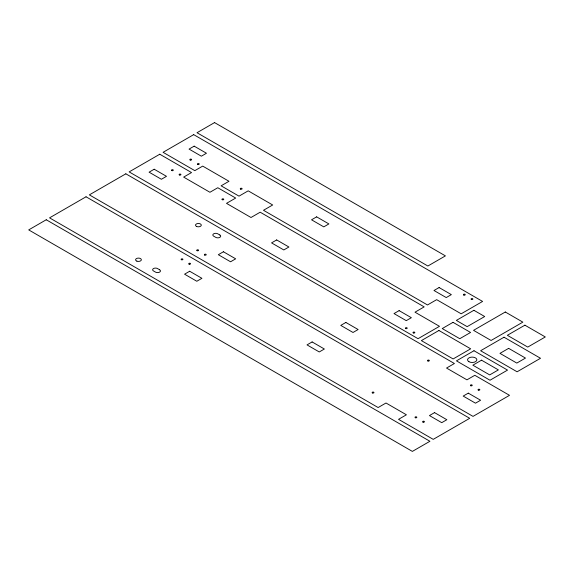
<?xml version="1.0" encoding="UTF-8"?>
<svg xmlns="http://www.w3.org/2000/svg" width="574" height="574" viewBox="0 0 574 574"><rect width="100%" height="100%" fill="white"/><g stroke="black" fill="none" stroke-linecap="round" stroke-linejoin="round"><path stroke-width="0.86" d="M46.243 219.763L28.7 229.894L412.376 451.408L429.919 441.277L46.243 219.763M86.035 196.789L49.558 217.855L378.13 407.547L386.001 403.005L406.406 414.787L398.535 419.336L433.234 439.361L469.711 418.303L86.035 196.789M125.835 173.814L89.357 194.873L473.026 416.387L509.511 395.328L474.813 375.296L466.949 379.837L446.536 368.056L454.407 363.514L125.835 173.814M159.766 154.227L129.15 171.899L418.051 338.696L439.483 326.326L414.995 312.184L424.179 306.882L260.18 212.201L250.996 217.503L226.5 203.361L235.684 198.059L217.797 187.734L209.933 192.276L183.651 177.108L191.522 172.559L159.766 154.227M193.689 134.639L163.081 152.311L194.837 170.65L202.708 166.101L228.983 181.276L221.112 185.818L239.006 196.143L248.19 190.841L272.679 204.983L263.495 210.285L427.494 304.966L436.678 299.664L461.166 313.806L482.598 301.436L193.689 134.639M214.554 122.592L197.011 132.723L427.874 266.013L445.417 255.882L214.554 122.592M154.191 169.23L149.089 172.171L161.387 179.275L166.489 176.326L154.191 169.23M194.163 146.148L189.061 149.089L201.359 156.193L206.461 153.244L194.163 146.148M189.671 271.244L184.57 274.193L196.817 281.26L201.919 278.318L189.671 271.244M223.422 251.764L218.321 254.705L230.561 261.78L235.67 258.831L223.422 251.764M276.668 239.939L271.559 242.881L283.807 249.955L288.909 247.007L276.668 239.939M316.64 216.857L311.538 219.806L323.786 226.874L328.888 223.925L316.64 216.857M312.12 341.939L307.018 344.888L319.266 351.955L324.367 349.014L312.12 341.939M345.871 322.459L340.769 325.401L353.017 332.475L358.119 329.526L345.871 322.459M399.117 310.634L394.015 313.576L406.256 320.651L411.357 317.702L399.117 310.634M439.088 287.552L433.987 290.501L446.235 297.569L451.336 294.62L439.088 287.552M438.916 330.481L421.373 340.612L453.13 358.944L470.673 348.82L438.916 330.481M453.029 322.33L442.231 328.565L459.774 338.696L470.572 332.461L453.029 322.33M473.894 310.29L456.352 320.414L467.15 326.656L484.693 316.525L473.894 310.29M505.307 312.005L473.543 330.344L491.086 340.475L522.849 322.136L505.307 312.005M473.988 350.736L456.445 360.859L489.995 380.232L507.538 370.101L473.988 350.736M504.029 337.218L480.625 350.736L517.102 371.794L540.514 358.276L504.029 337.218M524.894 325.178L507.351 335.302L527.757 347.083L545.3 336.96L524.894 325.178M481.536 360.178L472.861 365.186L489.701 374.908L498.376 369.9L481.536 360.178M508.643 348.353L499.968 353.362L516.808 363.084L525.483 358.076L508.643 348.353M434.547 412.62L429.445 415.569L441.743 422.665L446.845 419.723L434.547 412.62M468.291 393.14L463.189 396.082L475.487 403.185L480.589 400.236L468.291 393.14M219.82 234.988L217.776 233.812A2.884 1.665 0 0 0 213.693 233.812A2.884 1.665 0 0 0 213.693 236.172L215.738 237.349A2.884 1.665 0 0 0 219.82 237.349A2.884 1.665 0 0 0 219.82 234.988M159.601 269.758L157.563 268.575A2.884 1.665 0 0 0 153.48 268.575A2.884 1.665 0 0 0 153.48 270.935L155.518 272.112A2.884 1.665 0 0 0 159.601 272.112A2.884 1.665 0 0 0 159.601 269.758M468.908 361.699A4.657 2.691 0 0 0 476.7 360.486A4.657 2.691 0 0 0 470.996 357.193A4.657 2.691 0 0 0 468.908 361.699M181.37 259.706A0.911 0.524 0 0 0 182.891 259.47A0.911 0.524 0 0 0 181.779 258.831A0.911 0.524 0 0 0 181.37 259.706M189.176 264.191A0.911 0.524 0 0 0 190.539 263.731A0.911 0.524 0 0 0 189.176 263.279A0.911 0.524 0 0 0 189.176 264.191M372.404 392.932A0.911 0.524 0 0 0 373.925 392.695A0.911 0.524 0 0 0 372.813 392.056A0.911 0.524 0 0 0 372.404 392.932M415.461 417.772A0.911 0.524 0 0 0 416.824 417.312A0.911 0.524 0 0 0 415.461 416.86A0.911 0.524 0 0 0 415.461 417.772M423.081 422.17A0.911 0.524 0 0 0 424.444 421.711A0.911 0.524 0 0 0 423.081 421.259A0.911 0.524 0 0 0 423.081 422.17M136.863 261.141A2.884 1.665 0 0 0 141.347 259.864A2.884 1.665 0 0 0 137.193 258.264A2.884 1.665 0 0 0 136.863 261.141M197.047 250.659A0.911 0.524 0 0 0 198.568 250.422A0.911 0.524 0 0 0 197.456 249.776A0.911 0.524 0 0 0 197.047 250.659M204.667 255.057A0.911 0.524 0 0 0 206.188 254.82A0.911 0.524 0 0 0 205.069 254.174A0.911 0.524 0 0 0 204.667 255.057M427.989 361.032A0.911 0.524 0 0 0 429.352 360.58A0.911 0.524 0 0 0 427.989 360.12A0.911 0.524 0 0 0 427.989 361.032M470.867 385.785A0.911 0.524 0 0 0 472.23 385.333A0.911 0.524 0 0 0 470.867 384.874A0.911 0.524 0 0 0 470.867 385.785M478.293 390.098A0.911 0.524 0 0 0 479.814 389.861A0.911 0.524 0 0 0 478.702 389.222A0.911 0.524 0 0 0 478.293 390.098M196.516 226.4A2.884 1.665 0 0 0 201.244 225.467A2.884 1.665 0 0 0 197.492 223.566A2.884 1.665 0 0 0 196.516 226.4M171.748 170.557A0.911 0.524 0 0 0 173.269 170.32A0.911 0.524 0 0 0 172.157 169.674A0.911 0.524 0 0 0 171.748 170.557M179.368 174.948A0.911 0.524 0 0 0 180.889 174.718A0.911 0.524 0 0 0 179.777 174.073A0.911 0.524 0 0 0 179.368 174.948M222.224 199.695A0.911 0.524 0 0 0 223.745 199.458A0.911 0.524 0 0 0 222.633 198.819A0.911 0.524 0 0 0 222.224 199.695M405.653 328.529A0.911 0.524 0 0 0 407.174 328.299A0.911 0.524 0 0 0 406.062 327.654A0.911 0.524 0 0 0 405.653 328.529M413.273 332.927A0.911 0.524 0 0 0 414.794 332.698A0.911 0.524 0 0 0 413.682 332.052A0.911 0.524 0 0 0 413.273 332.927M190.267 160.06A0.911 0.524 0 0 0 191.63 159.601A0.911 0.524 0 0 0 190.267 159.149A0.911 0.524 0 0 0 190.267 160.06M197.879 164.458A0.911 0.524 0 0 0 199.243 163.999A0.911 0.524 0 0 0 197.879 163.547A0.911 0.524 0 0 0 197.879 164.458M240.549 189.111A0.911 0.524 0 0 0 242.07 188.882A0.911 0.524 0 0 0 240.958 188.236A0.911 0.524 0 0 0 240.549 189.111M463.892 295.101A0.911 0.524 0 0 0 465.256 294.649A0.911 0.524 0 0 0 463.892 294.189A0.911 0.524 0 0 0 463.892 295.101M471.512 299.499A0.911 0.524 0 0 0 472.876 299.047A0.911 0.524 0 0 0 471.512 298.588A0.911 0.524 0 0 0 471.512 299.499"/></g></svg>
